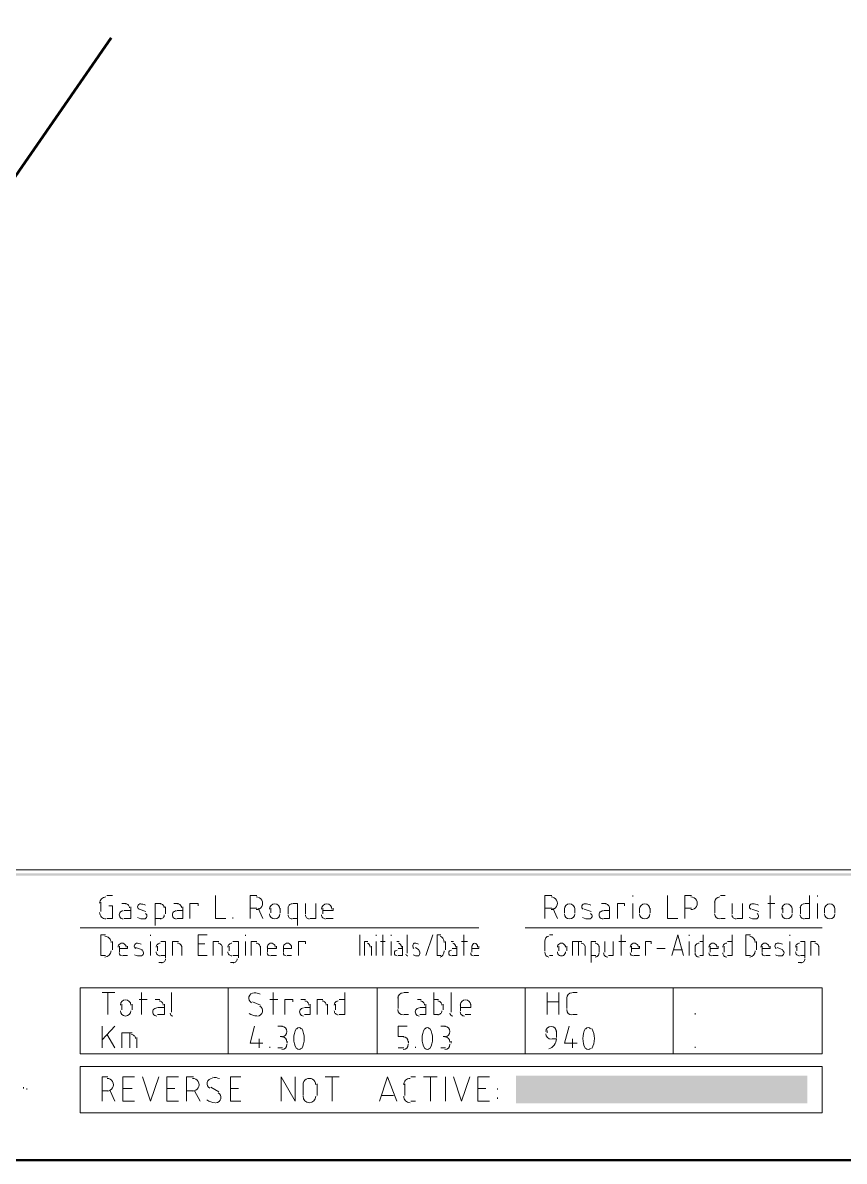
# Model space of a CAD drawing. Header units: millimetres. Extents: x 0.6 to 28.7, y 3.6 to 37.8.
# Drawn here: x 15.775 to 18.738, y 3.618 to 7.726 of the extents above; entities that cross this region are included whole.
import ezdxf

# ---------------------------------------------------------------- set-up
doc = ezdxf.new("R2010")
doc.units = ezdxf.units.MM
doc.layers.add('PDF_BOUNDARY-NODE', color=3, linetype='Continuous')
doc.layers.add('PDF_FRAME-TB', color=7, linetype='Continuous')

msp = doc.modelspace()

# ---------------------------------------------------------------- linework, layer by layer
at = {"layer": 'PDF_BOUNDARY-NODE', "lineweight": 60}
msp.add_lwpolyline([(14.6095, 6.7081), (15.4268, 6.7081), (16.0939, 7.6713)], dxfattribs=at)
at = {"layer": 'PDF_FRAME-TB', "lineweight": 0, "const_width": 0.00834}
msp.add_lwpolyline([(28.6993, 37.8192), (0.5988, 37.8192), (0.5988, 3.6224), (28.6993, 3.6224)], close=True, dxfattribs=at)
at = {"layer": 'PDF_FRAME-TB', "color": 254, "lineweight": 0, "true_color": 0xdcdcdc}
for points in [[(0.6155, 4.669), (28.6827, 4.669), (28.6827, 37.8025), (0.6155, 37.8025)], [(18.6584, 4.006), (18.6584, 4.2437), (15.9813, 4.2437), (15.9813, 4.006)], [(15.9813, 3.9602), (18.6584, 3.9602), (18.6584, 3.7934), (15.9813, 3.7934)]]:
    msp.add_lwpolyline(points, close=True, dxfattribs=at)
at = {"layer": 'PDF_FRAME-TB', "lineweight": 9}
for points in [[(16.0773, 4.5773), (16.0981, 4.5773)], [(16.4692, 4.5773), (16.4692, 4.4939), (16.5067, 4.4939)], [(16.5943, 4.4939), (16.5943, 4.5773), (16.6193, 4.5773)], [(17.6576, 4.4939), (17.6576, 4.5773), (17.6826, 4.5773)], [(17.9745, 4.5731), (17.9745, 4.5773)], [(18.0996, 4.5773), (18.0996, 4.4939), (18.1371, 4.4939)], [(18.1622, 4.4939), (18.1622, 4.5773), (18.1872, 4.5773)], [(18.2914, 4.5773), (18.3081, 4.5773)], [(18.4707, 4.4939), (18.4707, 4.5773)], [(18.6125, 4.5773), (18.6125, 4.4939), (18.5958, 4.4939)], [(18.6417, 4.5731), (18.6417, 4.5773)], [(16.0564, 4.5189), (16.0564, 4.5523)], [(16.0856, 4.5398), (16.0981, 4.5398), (16.0981, 4.4939), (16.0773, 4.4939)], [(16.1315, 4.5481), (16.1481, 4.5481)], [(16.1648, 4.5356), (16.1648, 4.4939), (16.1398, 4.4939)], [(16.1398, 4.5231), (16.1648, 4.5231)], [(16.2524, 4.4689), (16.2524, 4.5481), (16.2732, 4.5481)], [(16.2899, 4.5356), (16.2899, 4.5106)], [(16.3191, 4.5481), (16.3358, 4.5481)], [(16.3525, 4.5356), (16.3525, 4.4939), (16.3316, 4.4939)], [(16.3316, 4.5231), (16.3525, 4.5231)], [(16.3775, 4.4939), (16.3775, 4.5481), (16.4067, 4.5481), (16.4067, 4.5398)], [(16.6193, 4.5314), (16.5943, 4.5314)], [(16.6235, 4.5314), (16.6402, 4.4939)], [(16.6694, 4.5148), (16.6694, 4.5314)], [(16.7027, 4.5314), (16.7027, 4.5148)], [(16.7319, 4.5356), (16.7319, 4.5106)], [(16.7653, 4.4689), (16.7653, 4.5481), (16.7486, 4.5481)], [(16.7945, 4.5481), (16.7945, 4.5106)], [(16.8111, 4.4939), (16.832, 4.4939), (16.832, 4.5481)], [(16.857, 4.5106), (16.857, 4.5314)], [(16.8945, 4.5314), (16.8945, 4.5231), (16.857, 4.5231)], [(17.6826, 4.5314), (17.6576, 4.5314)], [(17.6868, 4.5314), (17.7035, 4.4939)], [(17.7285, 4.5148), (17.7285, 4.5314)], [(17.766, 4.5314), (17.766, 4.5148)], [(17.7994, 4.5273), (17.8244, 4.5189)], [(17.8619, 4.5481), (17.8786, 4.5481)], [(17.8911, 4.5356), (17.8911, 4.4939), (17.8703, 4.4939)], [(17.8703, 4.5231), (17.8911, 4.5231)], [(17.9203, 4.4939), (17.9203, 4.5481), (17.9453, 4.5481), (17.9453, 4.5398)], [(17.9745, 4.4939), (17.9745, 4.5481)], [(17.9995, 4.5148), (17.9995, 4.5314)], [(18.0371, 4.5314), (18.0371, 4.5148)], [(18.1872, 4.5314), (18.1622, 4.5314)], [(18.2706, 4.5148), (18.2706, 4.5565)], [(18.3331, 4.5481), (18.3331, 4.5106)], [(18.3498, 4.4939), (18.3707, 4.4939), (18.3707, 4.5481)], [(18.404, 4.5273), (18.429, 4.5189)], [(18.4624, 4.5481), (18.4874, 4.5481)], [(18.5166, 4.5148), (18.5166, 4.5314)], [(18.55, 4.5314), (18.55, 4.5148)], [(18.5792, 4.5106), (18.5792, 4.5356)], [(18.5958, 4.5481), (18.6125, 4.5481)], [(18.6417, 4.4939), (18.6417, 4.5481)], [(18.6667, 4.5148), (18.6667, 4.5314)], [(18.7042, 4.5314), (18.7042, 4.5148)], [(16.2732, 4.4939), (16.2524, 4.4939)], [(16.5318, 4.4939), (16.5318, 4.4981)], [(16.7486, 4.4939), (16.7653, 4.4939)], [(16.8945, 4.4939), (16.8695, 4.4939)], [(18.3081, 4.4939), (18.2914, 4.4939)], [(16.0731, 4.4355), (16.0564, 4.4355), (16.0564, 4.3605), (16.0731, 4.3605)], [(16.0981, 4.3813), (16.0981, 4.4105)], [(16.2357, 4.4314), (16.2357, 4.4355)], [(16.2357, 4.3605), (16.2357, 4.4105)], [(16.2899, 4.3521), (16.2899, 4.4105), (16.2732, 4.4105)], [(16.3149, 4.3605), (16.3149, 4.4105), (16.3358, 4.4105)], [(16.44, 4.3605), (16.4067, 4.3605), (16.4067, 4.4355), (16.44, 4.4355)], [(16.4317, 4.4022), (16.4067, 4.4022)], [(16.4609, 4.3605), (16.4609, 4.4105), (16.4817, 4.4105)], [(16.5526, 4.3521), (16.5526, 4.4105), (16.5318, 4.4105)], [(16.5776, 4.4314), (16.5776, 4.4355)], [(16.5776, 4.3605), (16.5776, 4.4105)], [(16.5985, 4.3605), (16.5985, 4.4105), (16.6193, 4.4105)], [(16.7694, 4.3605), (16.7694, 4.4105), (16.7945, 4.4105), (16.7945, 4.4022)], [(16.9904, 4.3605), (16.9904, 4.4355)], [(17.0071, 4.3605), (17.0071, 4.4105), (17.0196, 4.4105)], [(17.0488, 4.4314), (17.0488, 4.4355)], [(17.0488, 4.3605), (17.0488, 4.4105)], [(17.0655, 4.4105), (17.0822, 4.4105)], [(17.0738, 4.3605), (17.0738, 4.4355)], [(17.103, 4.4314), (17.103, 4.4355)], [(17.103, 4.3605), (17.103, 4.4105)], [(17.1239, 4.4105), (17.1322, 4.4105)], [(17.1614, 4.3688), (17.1614, 4.4355)], [(17.2281, 4.3605), (17.2531, 4.4355)], [(17.2823, 4.4355), (17.2698, 4.4355), (17.2698, 4.3605), (17.2823, 4.3605)], [(17.299, 4.3813), (17.299, 4.4105)], [(17.3199, 4.4105), (17.3282, 4.4105)], [(17.3574, 4.4105), (17.3782, 4.4105)], [(17.3657, 4.3605), (17.3657, 4.4355)], [(17.6576, 4.3772), (17.6576, 4.4147)], [(17.6743, 4.4355), (17.6868, 4.4355)], [(17.7577, 4.3605), (17.7577, 4.4105), (17.7911, 4.4105)], [(17.7785, 4.3605), (17.7785, 4.4105)], [(17.8244, 4.3355), (17.8244, 4.4105), (17.8411, 4.4105)], [(17.8745, 4.4105), (17.8745, 4.373)], [(17.887, 4.3605), (17.9036, 4.3605), (17.9036, 4.4105)], [(17.9245, 4.4105), (17.9495, 4.4105)], [(17.9328, 4.3605), (17.9328, 4.4355)], [(18.0204, 4.3605), (18.0204, 4.4105), (18.0412, 4.4105), (18.0412, 4.4022)], [(18.1163, 4.3605), (18.1371, 4.4355), (18.158, 4.3605)], [(18.1788, 4.4314), (18.1788, 4.4355)], [(18.1788, 4.3605), (18.1788, 4.4105)], [(18.2289, 4.4355), (18.2289, 4.3605), (18.2164, 4.3605)], [(18.2164, 4.4105), (18.2289, 4.4105)], [(18.3331, 4.4355), (18.3331, 4.3605), (18.3165, 4.3605)], [(18.3165, 4.4105), (18.3331, 4.4105)], [(18.3998, 4.4355), (18.3832, 4.4355), (18.3832, 4.3605), (18.3998, 4.3605)], [(18.4207, 4.3813), (18.4207, 4.4105)], [(18.5416, 4.4314), (18.5416, 4.4355)], [(18.5416, 4.3605), (18.5416, 4.4105)], [(18.5958, 4.3521), (18.5958, 4.4105), (18.5792, 4.4105)], [(18.6167, 4.3605), (18.6167, 4.4105), (18.6334, 4.4105)], [(16.1231, 4.373), (16.1231, 4.3938)], [(16.1523, 4.3938), (16.1523, 4.3855), (16.1231, 4.3855)], [(16.1523, 4.3605), (16.1356, 4.3605)], [(16.1815, 4.3897), (16.2065, 4.3813)], [(16.2607, 4.3938), (16.2607, 4.3772)], [(16.2732, 4.3605), (16.2899, 4.3605)], [(16.3483, 4.3938), (16.3483, 4.3605)], [(16.4942, 4.3938), (16.4942, 4.3605)], [(16.5193, 4.3938), (16.5193, 4.3772)], [(16.5318, 4.3605), (16.5526, 4.3605)], [(16.6318, 4.3938), (16.6318, 4.3605)], [(16.6569, 4.373), (16.6569, 4.3938)], [(16.6902, 4.3938), (16.6902, 4.3855), (16.6569, 4.3855)], [(16.6902, 4.3605), (16.6694, 4.3605)], [(16.7152, 4.373), (16.7152, 4.3938)], [(16.7444, 4.3938), (16.7444, 4.3855), (16.7152, 4.3855)], [(16.7444, 4.3605), (16.7277, 4.3605)], [(17.0321, 4.3938), (17.0321, 4.3605)], [(17.1447, 4.3938), (17.1447, 4.3605), (17.1281, 4.3605)], [(17.1281, 4.3855), (17.1447, 4.3855)], [(17.1906, 4.3897), (17.2031, 4.3813)], [(17.3407, 4.3938), (17.3407, 4.3605), (17.324, 4.3605)], [(17.324, 4.3855), (17.3407, 4.3855)], [(17.3949, 4.373), (17.3949, 4.3938)], [(17.4199, 4.3938), (17.4199, 4.3855), (17.3949, 4.3855)], [(17.4199, 4.3605), (17.4033, 4.3605)], [(17.6868, 4.3605), (17.6743, 4.3605)], [(17.7077, 4.3772), (17.7077, 4.3938)], [(17.7368, 4.3938), (17.7368, 4.3772)], [(17.8036, 4.3938), (17.8036, 4.3605)], [(17.8411, 4.3605), (17.8244, 4.3605)], [(17.8536, 4.3938), (17.8536, 4.373)], [(17.9704, 4.373), (17.9704, 4.3938)], [(17.9995, 4.3938), (17.9995, 4.3855), (17.9704, 4.3855)], [(17.9995, 4.3605), (17.9787, 4.3605)], [(18.0621, 4.3855), (18.0913, 4.3855)], [(18.1538, 4.3813), (18.1205, 4.3813)], [(18.1997, 4.373), (18.1997, 4.3938)], [(18.2539, 4.373), (18.2539, 4.3938)], [(18.2831, 4.3938), (18.2831, 4.3855), (18.2539, 4.3855)], [(18.2831, 4.3605), (18.2622, 4.3605)], [(18.3039, 4.373), (18.3039, 4.3938)], [(18.4415, 4.373), (18.4415, 4.3938)], [(18.4707, 4.3938), (18.4707, 4.3855), (18.4415, 4.3855)], [(18.4707, 4.3605), (18.4541, 4.3605)], [(18.4958, 4.3897), (18.5166, 4.3813)], [(18.5666, 4.3938), (18.5666, 4.3772)], [(18.5792, 4.3605), (18.5958, 4.3605)], [(18.6459, 4.3938), (18.6459, 4.3605)], [(16.2649, 4.3355), (16.2774, 4.3355)], [(16.5234, 4.3355), (16.5359, 4.3355)], [(18.5708, 4.3355), (18.5833, 4.3355)], [(16.0606, 4.227), (16.1064, 4.227)], [(16.0814, 4.1478), (16.0814, 4.227)], [(16.194, 4.202), (16.2232, 4.202)], [(16.2023, 4.1478), (16.2023, 4.227)], [(16.2524, 4.202), (16.2691, 4.202)], [(16.3108, 4.1562), (16.3108, 4.227)], [(16.6027, 4.1937), (16.6318, 4.1812)], [(16.6652, 4.202), (16.6944, 4.202)], [(16.6777, 4.1478), (16.6777, 4.227)], [(16.7194, 4.1478), (16.7194, 4.202), (16.7486, 4.202), (16.7486, 4.1937)], [(16.7778, 4.202), (16.7945, 4.202)], [(16.8362, 4.1478), (16.8362, 4.202), (16.857, 4.202)], [(16.9362, 4.227), (16.9362, 4.1478), (16.9154, 4.1478)], [(16.9154, 4.202), (16.9362, 4.202)], [(17.1281, 4.1687), (17.1281, 4.2104)], [(17.1489, 4.227), (17.1656, 4.227)], [(17.1989, 4.202), (17.2114, 4.202)], [(17.2573, 4.227), (17.2573, 4.1478), (17.274, 4.1478)], [(17.274, 4.202), (17.2573, 4.202)], [(17.3199, 4.1562), (17.3199, 4.227)], [(17.666, 4.1478), (17.666, 4.227)], [(17.666, 4.1937), (17.7077, 4.1937)], [(17.7077, 4.227), (17.7077, 4.1478)], [(17.7368, 4.1687), (17.7368, 4.2104)], [(17.7577, 4.227), (17.7744, 4.227)], [(16.1315, 4.1645), (16.1315, 4.1853)], [(16.169, 4.1853), (16.169, 4.1645)], [(16.2857, 4.1853), (16.2857, 4.1478), (16.2607, 4.1478)], [(16.2607, 4.1728), (16.2857, 4.1728)], [(16.8111, 4.1853), (16.8111, 4.1478), (16.7903, 4.1478)], [(16.7903, 4.1728), (16.8111, 4.1728)], [(16.8737, 4.1853), (16.8737, 4.1478)], [(16.9029, 4.1645), (16.9029, 4.1853)], [(17.2281, 4.1853), (17.2281, 4.1478), (17.2073, 4.1478)], [(17.2073, 4.1728), (17.2281, 4.1728)], [(17.2907, 4.1645), (17.2907, 4.1853)], [(17.3532, 4.1603), (17.3532, 4.1853)], [(17.3908, 4.1853), (17.3908, 4.1728), (17.3532, 4.1728)], [(18.1997, 4.1478), (18.1997, 4.152)], [(17.1656, 4.1478), (17.1489, 4.1478)], [(17.3908, 4.1478), (17.3699, 4.1478)], [(17.7744, 4.1478), (17.7577, 4.1478)], [(16.0606, 4.0269), (16.0606, 4.1061)], [(16.1064, 4.1061), (16.0606, 4.0561)], [(16.0773, 4.0769), (16.1064, 4.0269)], [(16.1315, 4.0269), (16.1315, 4.0811), (16.169, 4.0811)], [(16.1607, 4.0269), (16.1607, 4.0811)], [(16.611, 4.1061), (16.5943, 4.0436), (16.6402, 4.0436)], [(16.6944, 4.1061), (16.7111, 4.1061)], [(16.7111, 4.0686), (16.7027, 4.0686)], [(17.1489, 4.0686), (17.1281, 4.0686), (17.1281, 4.1061), (17.1614, 4.1061)], [(17.2823, 4.1061), (17.299, 4.1061)], [(17.299, 4.0686), (17.2907, 4.0686)], [(17.666, 4.0894), (17.666, 4.0811)], [(17.6993, 4.0644), (17.6993, 4.0894)], [(17.7452, 4.1061), (17.7285, 4.0436), (17.7744, 4.0436)], [(16.1857, 4.0644), (16.1857, 4.0269)], [(16.6277, 4.0602), (16.6277, 4.0269)], [(16.6652, 4.0269), (16.6652, 4.0311)], [(16.7111, 4.0269), (16.6944, 4.0269)], [(16.7277, 4.0519), (16.7277, 4.0436)], [(17.1281, 4.0269), (17.1489, 4.0269)], [(17.1656, 4.0436), (17.1656, 4.0519)], [(17.1906, 4.0269), (17.1906, 4.0311)], [(17.299, 4.0269), (17.2823, 4.0269)], [(17.3199, 4.0519), (17.3199, 4.0436)], [(17.7577, 4.0602), (17.7577, 4.0269)], [(18.1997, 4.0269), (18.1997, 4.0311)], [(16.0606, 3.8351), (16.0606, 3.9226), (16.0814, 3.9226)], [(16.1773, 3.8351), (16.1356, 3.8351), (16.1356, 3.9226), (16.1773, 3.9226)], [(16.2065, 3.9226), (16.2357, 3.8351), (16.2649, 3.9226)], [(16.3358, 3.8351), (16.2941, 3.8351), (16.2941, 3.9226), (16.3358, 3.9226)], [(16.365, 3.8351), (16.365, 3.9226), (16.39, 3.9226)], [(16.561, 3.8351), (16.5234, 3.8351), (16.5234, 3.9226), (16.561, 3.9226)], [(16.7069, 3.8351), (16.7069, 3.9226), (16.7569, 3.8351), (16.7569, 3.9226)], [(16.8654, 3.9226), (16.9154, 3.9226)], [(16.8904, 3.8351), (16.8904, 3.9226)], [(17.0613, 3.8351), (17.0905, 3.9226), (17.1239, 3.8351)], [(17.1739, 3.9226), (17.1906, 3.9226)], [(17.2198, 3.9226), (17.2698, 3.9226)], [(17.2448, 3.8351), (17.2448, 3.9226)], [(17.299, 3.8351), (17.299, 3.9226)], [(17.3282, 3.9226), (17.3574, 3.8351), (17.3866, 3.9226)], [(17.4575, 3.8351), (17.4158, 3.8351), (17.4158, 3.9226), (17.4575, 3.9226)], [(15.777, 3.8809), (15.777, 3.8851)], [(15.7895, 3.8768), (15.7895, 3.8809)], [(16.0814, 3.8726), (16.0606, 3.8726)], [(16.0898, 3.8726), (16.1064, 3.8351)], [(16.169, 3.8809), (16.1356, 3.8809)], [(16.3233, 3.8809), (16.2941, 3.8809)], [(16.39, 3.8726), (16.365, 3.8726)], [(16.3942, 3.8726), (16.415, 3.8351)], [(16.4525, 3.8851), (16.4817, 3.8684)], [(16.5526, 3.8809), (16.5234, 3.8809)], [(16.7861, 3.8559), (16.7861, 3.8976)], [(16.8362, 3.8976), (16.8362, 3.8559)], [(17.1531, 3.8559), (17.1531, 3.8976)], [(17.445, 3.8809), (17.4158, 3.8809)], [(17.4867, 3.8768), (17.4867, 3.8809)], [(17.1114, 3.8559), (17.0697, 3.8559)], [(17.1906, 3.8351), (17.1739, 3.8351)], [(17.4867, 3.8434), (17.4867, 3.8476)]]:
    msp.add_lwpolyline(points, dxfattribs=at)
for points in [[(16.2003, 4.5467, 0.787413), (16.194, 4.5273), (16.219, 4.5189)], [(17.8233, 4.5421, 0.094476), (17.8027, 4.5467, 0.787413), (17.7958, 4.5272)], [(18.428, 4.5421, 0.094476), (18.4074, 4.5467, 0.787413), (18.4005, 4.5272)], [(16.1886, 4.4971, 0.141729), (16.2124, 4.4925, 0.787414), (16.2169, 4.5122)], [(17.7941, 4.4971, 0.141729), (17.8178, 4.4925, 0.787414), (17.8224, 4.5122)], [(18.3945, 4.4971, 0.141729), (18.4183, 4.4925, 0.787414), (18.4229, 4.5122)], [(18.5148, 4.401, 0.102512), (18.4988, 4.4049, 0.787413), (18.4922, 4.3855)], [(16.1779, 4.3632, 0.141729), (16.1999, 4.359, 0.787414), (16.2044, 4.3788)], [(18.49, 4.3632, 0.157156), (18.51, 4.359, 0.787414), (18.5146, 4.3788)], [(16.6312, 4.2212, 0.094475), (16.609, 4.2256, 0.787412), (16.5999, 4.1901)], [(16.7273, 4.0484, 0.414213), (16.7085, 4.0671, 1), (16.7085, 4.1047)], [(17.3152, 4.0484, 0.414213), (17.2965, 4.0671, 1), (17.2965, 4.1047)], [(17.6826, 4.0602), (17.6993, 4.0602, -0.320098), (17.6722, 4.0234)]]:
    msp.add_lwpolyline(points, format="xyb", dxfattribs=at)
at = {"layer": 'PDF_FRAME-TB', "color": 8, "lineweight": 0, "true_color": 0x808080}
for points in [[(15.9813, 4.4606), (17.4199, 4.4606)], [(17.5867, 4.4606), (18.6584, 4.4606)]]:
    msp.add_lwpolyline(points, dxfattribs=at)
at = {"layer": 'PDF_FRAME-TB', "color": 254, "lineweight": 0, "true_color": 0xdcdcdc}
for points in [[(16.5151, 4.006), (16.5151, 4.2437)], [(17.053, 4.006), (17.053, 4.2437)], [(17.5867, 4.006), (17.5867, 4.2437)], [(18.1205, 4.006), (18.1205, 4.2437)]]:
    msp.add_lwpolyline(points, dxfattribs=at)
at = {"layer": 'PDF_FRAME-TB', "lineweight": 9}
for centre, radius, start, end in [((16.0747, 4.5488), 0.0229, 89.9999, 180.0001), ((16.6168, 4.5488), 0.0229, 269.9999, 90.0001), ((17.6801, 4.5488), 0.0229, 269.9999, 90.0001), ((18.1847, 4.5488), 0.0229, 269.9999, 90.0001), ((18.2889, 4.5529), 0.0188, 90, 180), ((16.1372, 4.5071), 0.0146, 89.9999, 270.0001), ((16.1455, 4.5321), 0.0146, 359.9999, 90.0001), ((16.1956, 4.4904), 0.0563, 66.676, 88.2642), ((16.2706, 4.5321), 0.0146, 359.9999, 90.0001), ((16.329, 4.5071), 0.0146, 89.9999, 270.0001), ((16.3332, 4.5321), 0.0146, 359.9999, 90.0001), ((16.6835, 4.5279), 0.0188, 0, 180), ((16.746, 4.5321), 0.0146, 89.9999, 180.0001), ((16.8711, 4.5279), 0.0188, 0, 180), ((17.7468, 4.5279), 0.0188, 0, 180), ((17.8678, 4.5071), 0.0146, 89.9999, 270.0001), ((17.8761, 4.5321), 0.0146, 359.9999, 90.0001), ((18.0179, 4.5279), 0.0188, 0, 180), ((18.5308, 4.5279), 0.0188, 0, 180), ((18.5933, 4.5321), 0.0146, 89.9999, 180.0001), ((18.6851, 4.5279), 0.0188, 0, 180), ((16.0747, 4.5154), 0.0229, 179.9999, 270.0001), ((16.2706, 4.5071), 0.0146, 269.9999, 0.0001), ((16.6835, 4.5112), 0.0188, 180, 360), ((16.746, 4.5071), 0.0146, 179.9999, 270.0001), ((16.8086, 4.5071), 0.0146, 179.9999, 270.0001), ((16.867, 4.5071), 0.0146, 179.9999, 270.0001), ((17.7468, 4.5112), 0.0188, 180, 360), ((18.0179, 4.5112), 0.0188, 180, 360), ((18.2889, 4.5112), 0.0188, 180, 270), ((18.3473, 4.5071), 0.0146, 179.9999, 270.0001), ((18.5308, 4.5112), 0.0188, 180, 360), ((18.5933, 4.5071), 0.0146, 179.9999, 270.0001), ((18.6851, 4.5112), 0.0188, 180, 360), ((16.0705, 4.407), 0.0229, 0, 90.0001), ((16.133, 4.3903), 0.0146, 359.9999, 180.0001), ((16.1872, 4.3945), 0.0104, 87.0391, 239.9085), ((16.1831, 4.357), 0.048, 66.6761, 88.2642), ((16.2706, 4.3903), 0.0146, 89.9999, 180.0001), ((16.3332, 4.3903), 0.0146, 359.9999, 90.0001), ((16.4791, 4.3903), 0.0146, 359.9999, 90.0001), ((16.5292, 4.3903), 0.0146, 89.9999, 180.0001), ((16.6168, 4.3903), 0.0146, 359.9999, 90.0001), ((16.671, 4.3903), 0.0146, 359.9999, 180.0001), ((16.7293, 4.3903), 0.0146, 359.9999, 180.0001), ((17.1878, 4.377), 0.0279, 59.2359, 87.2941), ((17.7176, 4.3903), 0.0146, 359.9999, 180.0001), ((17.7885, 4.3903), 0.0146, 359.9999, 90.0001), ((17.8386, 4.3903), 0.0146, 359.9999, 90.0001), ((17.9803, 4.3903), 0.0146, 359.9999, 180.0001), ((18.2139, 4.3903), 0.0146, 89.9999, 180.0001), ((18.2639, 4.3903), 0.0146, 359.9999, 180.0001), ((18.3139, 4.3903), 0.0146, 89.9999, 180.0001), ((18.4516, 4.3903), 0.0146, 359.9999, 180.0001), ((18.5767, 4.3903), 0.0146, 89.9999, 180.0001), ((18.6309, 4.3903), 0.0146, 359.9999, 90.0001), ((16.0705, 4.3778), 0.0229, 269.9999, 359.9999), ((16.133, 4.3695), 0.0104, 180.0001, 269.9999), ((16.2706, 4.3736), 0.0146, 179.9999, 270.0001), ((16.5292, 4.3736), 0.0146, 179.9999, 270.0001), ((16.6668, 4.3695), 0.0104, 180.0001, 269.9999), ((16.7252, 4.3695), 0.0104, 180.0001, 269.9999), ((17.1255, 4.3695), 0.0104, 90.0001, 269.9999), ((17.163, 4.3653), 0.00625, 179.9999, 270.0001), ((17.3215, 4.3695), 0.0104, 90.0001, 269.9999), ((17.4007, 4.3695), 0.0104, 180.0001, 269.9999), ((17.7176, 4.3736), 0.0146, 179.9999, 0.0001), ((17.8386, 4.3695), 0.0146, 269.9999, 0.0001), ((17.8844, 4.3695), 0.0146, 179.9999, 270.0001), ((17.9762, 4.3695), 0.0104, 180.0001, 269.9999), ((18.2139, 4.3695), 0.0146, 179.9999, 270.0001), ((18.2597, 4.3695), 0.0104, 180.0001, 269.9999), ((18.3139, 4.3695), 0.0146, 179.9999, 270.0001), ((18.4516, 4.3695), 0.0104, 180.0001, 269.9999), ((18.5767, 4.3736), 0.0146, 179.9999, 270.0001), ((16.2748, 4.3486), 0.0146, 269.9999, 0.0001), ((16.5334, 4.3486), 0.0146, 269.9999, 0.0001), ((18.5808, 4.3486), 0.0146, 269.9999, 0.0001), ((16.1455, 4.1818), 0.0188, 0, 180), ((16.2665, 4.1818), 0.0146, 359.9999, 90.0001), ((16.7919, 4.1818), 0.0146, 359.9999, 90.0001), ((16.8544, 4.1818), 0.0146, 359.9999, 90.0001), ((16.9128, 4.1818), 0.0146, 89.9999, 180.0001), ((17.1463, 4.2068), 0.0188, 90, 180), ((17.2089, 4.1818), 0.0146, 359.9999, 90.0001), ((17.2714, 4.1818), 0.0146, 359.9999, 90.0001), ((17.3715, 4.1818), 0.0188, 0, 180), ((17.7552, 4.2068), 0.0188, 90, 180), ((16.1455, 4.161), 0.0188, 180, 360), ((16.2581, 4.1568), 0.0146, 89.9999, 270.0001), ((16.3165, 4.1526), 0.0104, 180.0001, 269.9999), ((16.6209, 4.1943), 0.0521, 235.4317, 267.6982), ((16.6209, 4.161), 0.0188, 270.2417, 63.111), ((16.7877, 4.1568), 0.0146, 89.9999, 270.0001), ((16.9128, 4.161), 0.0146, 179.9999, 270.0001), ((17.1463, 4.1651), 0.0188, 180, 270), ((17.2047, 4.1568), 0.0146, 89.9999, 270.0001), ((17.2714, 4.161), 0.0146, 269.9999, 0.0001), ((17.3257, 4.1526), 0.0104, 180.0001, 269.9999), ((17.3674, 4.1568), 0.0146, 179.9999, 270.0001), ((17.7552, 4.1651), 0.0188, 180, 270), ((16.1664, 4.0609), 0.0146, 359.9999, 90.0001), ((16.8294, 4.0609), 0.0771, 151.7156, 208.2844), ((16.771, 4.0901), 0.0104, 36.5077, 143.4923), ((16.7127, 4.0609), 0.0771, 331.7156, 28.2844), ((17.1463, 4.0484), 0.0188, 0, 90), ((17.2923, 4.0609), 0.0771, 151.7156, 208.2844), ((17.2339, 4.0901), 0.0104, 36.5077, 143.4923), ((17.1755, 4.0609), 0.0771, 331.7156, 28.2844), ((17.6801, 4.0859), 0.0188, 0, 180), ((17.6801, 4.0776), 0.0188, 180, 270), ((17.8719, 4.0609), 0.0771, 151.7156, 208.2844), ((17.8135, 4.0901), 0.0104, 36.5077, 143.4923), ((17.7593, 4.0609), 0.0771, 331.7156, 28.2844), ((16.7085, 4.04), 0.0188, 270, 360), ((16.771, 4.0317), 0.0104, 216.5077, 323.4923), ((17.1463, 4.04), 0.0188, 270, 360), ((17.2339, 4.0317), 0.0104, 216.5077, 323.4923), ((17.2965, 4.04), 0.0188, 270, 360), ((17.8135, 4.0317), 0.0104, 216.5077, 323.4923), ((16.0788, 3.8941), 0.0229, 269.9999, 90.0001), ((16.3874, 3.8941), 0.0229, 269.9999, 90.0001), ((16.4583, 3.8983), 0.0188, 90.2417, 243.111), ((16.4583, 3.8524), 0.0688, 67.8955, 89.4837), ((16.8086, 3.8941), 0.0229, 0, 180.0001), ((17.1714, 3.8941), 0.0229, 89.9999, 180.0001), ((16.4708, 3.8482), 0.0188, 270.2417, 63.111), ((16.4708, 3.8857), 0.0563, 235.4316, 267.6984), ((16.8086, 3.8524), 0.0229, 179.9999, 359.9999), ((17.1714, 3.8524), 0.0229, 179.9999, 270.0001)]:
    msp.add_arc(centre, radius, start, end, dxfattribs=at)
for points in [[(17.0275, 4.3903), (17.0275, 4.3984), (17.0228, 4.4049), (17.0171, 4.4049)], [(17.1401, 4.3903), (17.1401, 4.3984), (17.1354, 4.4049), (17.1297, 4.4049)], [(17.182, 4.3974), (17.1812, 4.3928), (17.1824, 4.3879), (17.1849, 4.3855)], [(17.1884, 4.4049), (17.1855, 4.4051), (17.1829, 4.4021), (17.182, 4.3974)], [(17.2944, 4.407), (17.2944, 4.4197), (17.2878, 4.4299), (17.2798, 4.4299)], [(17.3361, 4.3903), (17.3361, 4.3984), (17.3314, 4.4049), (17.3257, 4.4049)], [(17.4049, 4.4049), (17.3991, 4.4049), (17.3945, 4.3984), (17.3945, 4.3903)], [(17.4153, 4.3903), (17.4153, 4.3984), (17.4106, 4.4049), (17.4049, 4.4049)], [(17.6718, 4.4299), (17.6637, 4.4299), (17.6572, 4.4215), (17.6572, 4.4112)], [(18.4161, 4.407), (18.4161, 4.4197), (18.4077, 4.4299), (18.3973, 4.4299)], [(17.1825, 4.3632), (17.1878, 4.3599), (17.1937, 4.3585), (17.1996, 4.3592)], [(17.2006, 4.359), (17.2035, 4.3591), (17.206, 4.3624), (17.2066, 4.3671)], [(17.2066, 4.3671), (17.2073, 4.3718), (17.2059, 4.3766), (17.2034, 4.3788)], [(17.2798, 4.3549), (17.2878, 4.3549), (17.2944, 4.3651), (17.2944, 4.3778)], [(17.6572, 4.3736), (17.6572, 4.3633), (17.6637, 4.3549), (17.6718, 4.3549)], [(18.3973, 4.3549), (18.4077, 4.3549), (18.4161, 4.3651), (18.4161, 4.3778)]]:
    msp.add_open_spline(points, degree=3, dxfattribs=at)
at = {"layer": 'PDF_FRAME-TB', "transparency": 33554559}
for points in [[(0.5988, 4.6565), (0.5988, 4.6482), (28.6993, 4.6565)], [(0.5988, 4.6482), (28.6993, 4.6565), (28.6993, 4.6482)]]:
    msp.add_solid(points, dxfattribs=at)
at = {"layer": 'PDF_FRAME-TB', "color": 61, "true_color": 0xdfff7f, "transparency": 33554559}
for points in [[(17.5534, 3.9268), (17.5534, 3.8267), (18.6042, 3.9268)], [(17.5534, 3.8267), (18.6042, 3.9268), (18.6042, 3.8267)]]:
    msp.add_solid(points, dxfattribs=at)

doc.saveas('drawing.dxf')
